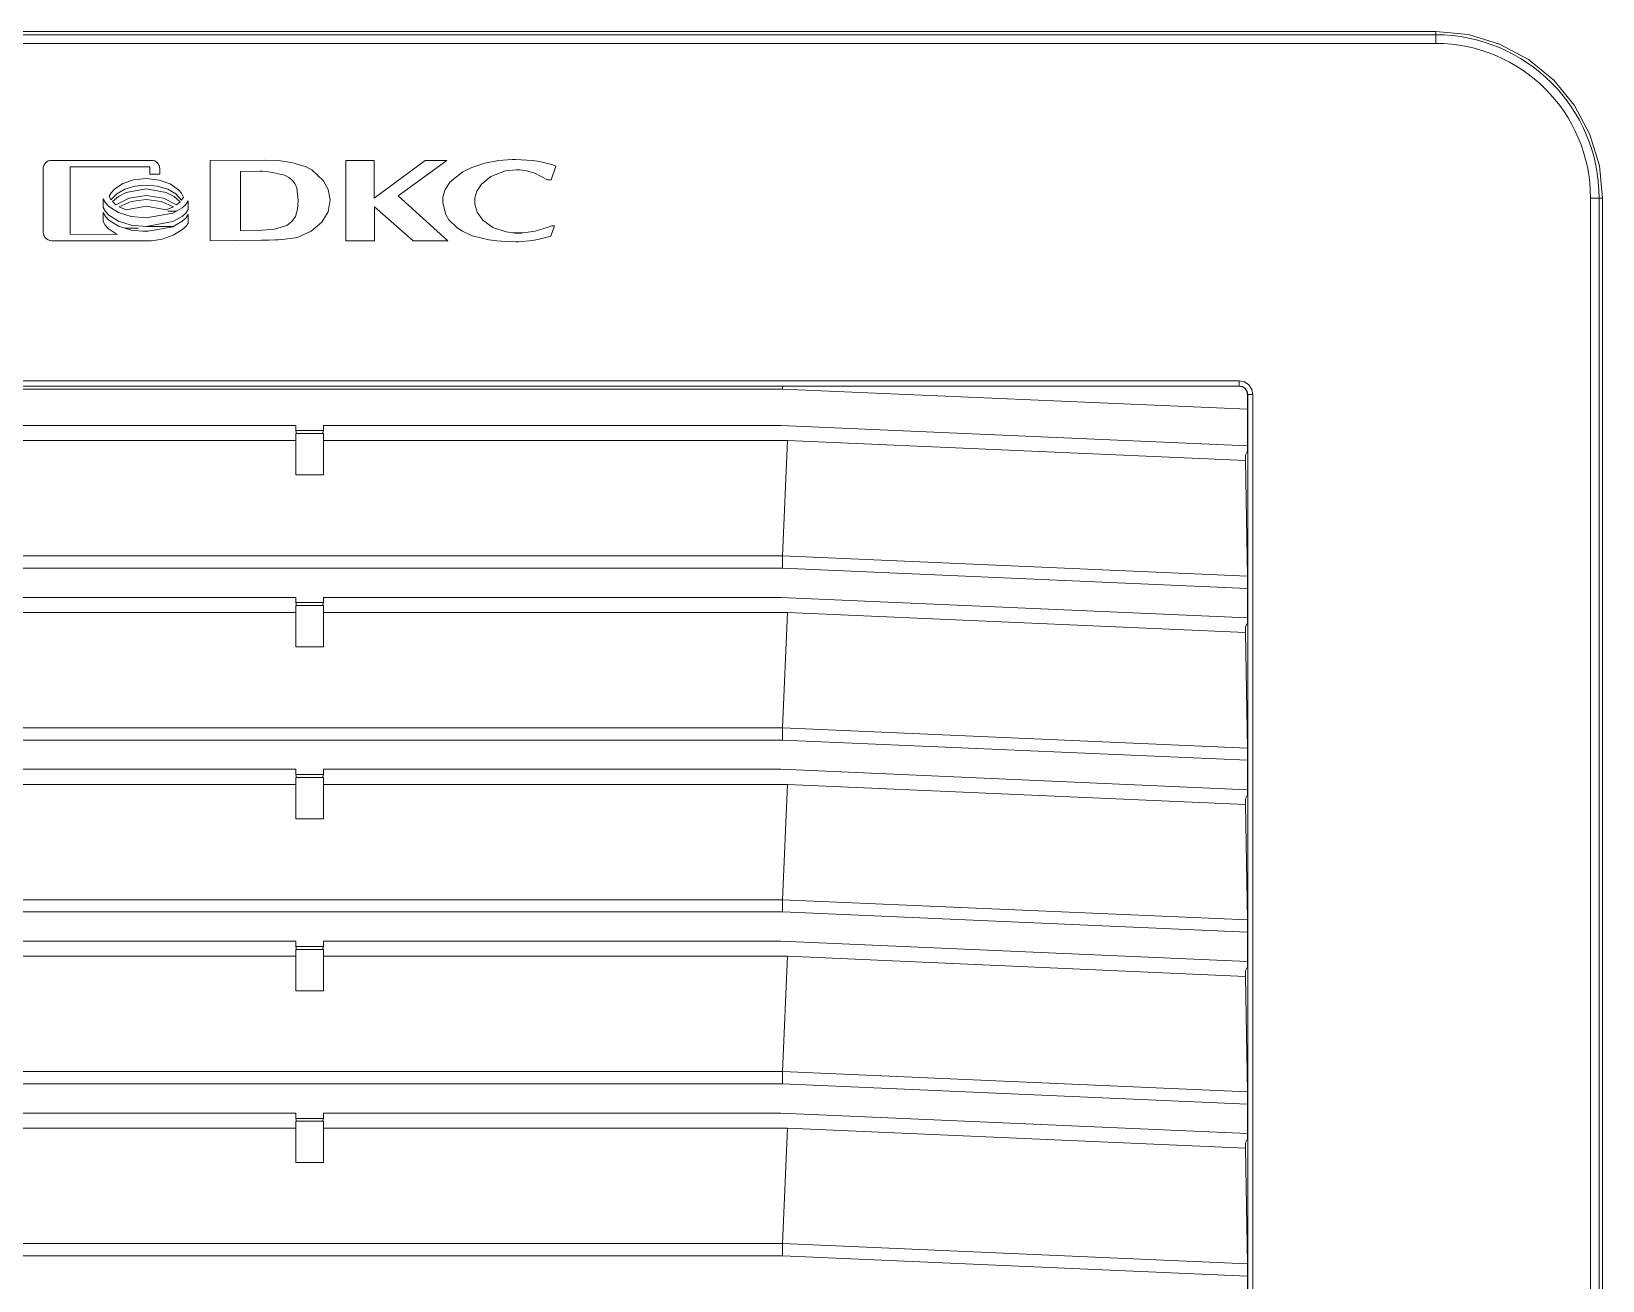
# Model space of a CAD drawing. Header units: millimetres. Extents: x -6000 to 26000, y -6000 to 26000.
# Drawn here: x 113.12 to 125.83, y -4811.05 to -4800.94 of the extents above; entities that cross this region are included whole.
import ezdxf

# ---------------------------------------------------------------- set-up
doc = ezdxf.new("R2010")
doc.units = ezdxf.units.MM
doc.header["$MEASUREMENT"] = 0
doc.layers.add('Чертеж и Рисунок_Ном._пера__7', color=7, linetype='Continuous', lineweight=15)

msp = doc.modelspace()

# ---------------------------------------------------------------- linework, layer by layer
at = {"layer": 'Чертеж и Рисунок_Ном._пера__7', "color": 7, "linetype": 'Continuous', "lineweight": 15}
for p, q in [((124.48, -4800.94), (106.258, -4800.94)), ((124.48, -4800.967), (106.258, -4800.967)), ((124.48, -4801.037), (106.258, -4801.037)), ((124.48, -4800.967), (124.48, -4800.94)), ((124.48, -4801.037), (124.48, -4800.967)), ((113.213, -4802.051), (113.213, -4802.565)), ((114.091, -4801.983), (113.28, -4801.983)), ((113.432, -4802.035), (114.076, -4802.035)), ((113.432, -4802.581), (113.432, -4802.035)), ((114.076, -4802.035), (114.076, -4802.095)), ((114.158, -4802.095), (114.158, -4802.051)), ((115.001, -4801.981), (114.564, -4801.983)), ((114.564, -4801.983), (114.564, -4802.633)), ((115.663, -4801.983), (115.663, -4802.633)), ((115.663, -4801.983), (115.892, -4801.983)), ((116.304, -4801.983), (115.892, -4802.288)), ((115.892, -4802.288), (115.892, -4801.983)), ((116.087, -4802.271), (116.479, -4801.983)), ((116.479, -4801.983), (116.304, -4801.983)), ((117.323, -4802.141), (117.362, -4802.029)), ((114.076, -4802.095), (114.158, -4802.095)), ((114.969, -4802.071), (114.809, -4802.073)), ((114.809, -4802.073), (114.809, -4802.552)), ((117.293, -4802.141), (117.323, -4802.141)), ((113.7, -4802.295), (113.7, -4802.364)), ((113.748, -4802.274), (113.762, -4802.302)), ((113.774, -4802.317), (113.803, -4802.342)), ((114.292, -4802.342), (114.322, -4802.318)), ((114.334, -4802.304), (114.349, -4802.28)), ((114.388, -4802.38), (114.388, -4802.311)), ((116.488, -4802.633), (116.087, -4802.271)), ((125.733, -4820.511), (125.733, -4802.289)), ((125.733, -4802.289), (125.802, -4802.289)), ((125.802, -4820.511), (125.802, -4802.289)), ((125.802, -4802.289), (125.83, -4802.289)), ((125.83, -4820.511), (125.83, -4802.289)), ((113.7, -4802.405), (113.7, -4802.477)), ((113.828, -4802.358), (113.885, -4802.382)), ((113.885, -4802.382), (114.048, -4802.353)), ((114.048, -4802.353), (114.209, -4802.382)), ((114.209, -4802.382), (114.267, -4802.358)), ((114.292, -4802.393), (114.222, -4802.393)), ((114.388, -4802.493), (114.388, -4802.421)), ((115.895, -4802.36), (116.206, -4802.633)), ((115.895, -4802.633), (115.895, -4802.36)), ((113.875, -4802.532), (113.986, -4802.532)), ((114.024, -4802.557), (114.06, -4802.557)), ((114.266, -4802.518), (114.053, -4802.518)), ((114.809, -4802.552), (114.955, -4802.55)), ((117.028, -4802.571), (117.09, -4802.571)), ((117.321, -4802.596), (117.35, -4802.513)), ((117.35, -4802.513), (117.326, -4802.513)), ((113.28, -4802.633), (114.091, -4802.633)), ((113.812, -4802.582), (113.432, -4802.581)), ((114.564, -4802.633), (114.979, -4802.63)), ((114.979, -4802.63), (114.983, -4802.63)), ((115.663, -4802.633), (115.895, -4802.633)), ((116.206, -4802.633), (116.488, -4802.633)), ((107.849, -4803.767), (122.89, -4803.767)), ((107.849, -4803.809), (122.89, -4803.809)), ((111.544, -4803.811), (119.195, -4803.811)), ((111.545, -4803.833), (119.194, -4803.833)), ((119.195, -4803.811), (119.194, -4803.833)), ((119.194, -4803.833), (122.958, -4803.997)), ((119.195, -4803.811), (122.905, -4803.814)), ((122.888, -4803.811), (122.89, -4803.809)), ((122.959, -4803.878), (122.958, -4803.88)), ((122.958, -4803.88), (122.958, -4803.997)), ((122.959, -4803.878), (122.959, -4818.922)), ((123.001, -4803.878), (123.001, -4818.922)), ((122.958, -4803.997), (122.958, -4804.293)), ((111.558, -4804.128), (115.258, -4804.128)), ((115.258, -4804.17), (115.258, -4804.128)), ((115.481, -4804.17), (115.258, -4804.17)), ((115.264, -4804.194), (115.258, -4804.17)), ((115.258, -4804.194), (115.264, -4804.194)), ((115.258, -4804.528), (115.258, -4804.194)), ((115.264, -4804.194), (115.475, -4804.194)), ((115.481, -4804.17), (115.475, -4804.194)), ((115.475, -4804.194), (115.481, -4804.194)), ((115.481, -4804.128), (119.181, -4804.128)), ((115.481, -4804.128), (115.481, -4804.17)), ((115.481, -4804.194), (115.481, -4804.528)), ((119.181, -4804.128), (122.958, -4804.293)), ((111.502, -4804.25), (115.258, -4804.25)), ((115.481, -4804.25), (119.236, -4804.25)), ((119.236, -4804.25), (119.196, -4805.183)), ((122.941, -4804.412), (119.236, -4804.25)), ((122.958, -4804.335), (122.941, -4804.368)), ((122.956, -4804.293), (122.956, -4804.337)), ((122.958, -4804.293), (122.958, -4804.335)), ((122.941, -4804.412), (122.941, -4804.368)), ((122.941, -4804.412), (122.957, -4805.347)), ((115.258, -4804.528), (115.481, -4804.528)), ((111.543, -4805.183), (119.196, -4805.183)), ((119.196, -4805.183), (122.957, -4805.347)), ((119.194, -4805.282), (111.545, -4805.282)), ((119.194, -4805.282), (122.958, -4805.446)), ((122.958, -4805.684), (122.958, -4805.446)), ((111.558, -4805.519), (115.258, -4805.519)), ((115.258, -4805.519), (115.258, -4805.561)), ((115.481, -4805.561), (115.258, -4805.561)), ((115.264, -4805.585), (115.258, -4805.561)), ((115.258, -4805.585), (115.264, -4805.585)), ((115.258, -4805.919), (115.258, -4805.585)), ((115.264, -4805.585), (115.475, -4805.585)), ((115.481, -4805.561), (115.475, -4805.585)), ((115.475, -4805.585), (115.481, -4805.585)), ((115.481, -4805.519), (119.181, -4805.519)), ((115.481, -4805.561), (115.481, -4805.519)), ((115.481, -4805.585), (115.481, -4805.919)), ((119.181, -4805.519), (122.958, -4805.684)), ((111.502, -4805.641), (115.258, -4805.641)), ((115.481, -4805.641), (119.236, -4805.641)), ((119.236, -4805.641), (119.196, -4806.574)), ((122.941, -4805.803), (119.236, -4805.641)), ((122.958, -4805.726), (122.941, -4805.759)), ((122.956, -4805.684), (122.956, -4805.728)), ((122.958, -4805.684), (122.958, -4805.726)), ((122.941, -4805.803), (122.941, -4805.759)), ((122.941, -4805.803), (122.957, -4806.738)), ((115.258, -4805.919), (115.481, -4805.919)), ((111.543, -4806.574), (119.196, -4806.574)), ((119.196, -4806.574), (122.957, -4806.738)), ((119.194, -4806.673), (111.545, -4806.673)), ((119.194, -4806.673), (122.958, -4806.837)), ((122.958, -4807.075), (122.958, -4806.837)), ((111.558, -4806.91), (115.258, -4806.91)), ((115.258, -4806.952), (115.258, -4806.91)), ((115.258, -4806.952), (115.481, -4806.952)), ((115.264, -4806.976), (115.258, -4806.952)), ((115.258, -4806.976), (115.264, -4806.976)), ((115.258, -4807.31), (115.258, -4806.976)), ((115.264, -4806.976), (115.475, -4806.976)), ((115.481, -4806.952), (115.475, -4806.976)), ((115.475, -4806.976), (115.481, -4806.976)), ((115.481, -4806.91), (119.181, -4806.91)), ((115.481, -4806.91), (115.481, -4806.952)), ((115.481, -4806.976), (115.481, -4807.31)), ((119.181, -4806.91), (122.958, -4807.075)), ((111.502, -4807.032), (115.258, -4807.032)), ((115.481, -4807.032), (119.236, -4807.032)), ((119.236, -4807.032), (119.196, -4807.965)), ((122.941, -4807.194), (119.236, -4807.032)), ((122.958, -4807.117), (122.941, -4807.15)), ((122.941, -4807.194), (122.941, -4807.15)), ((122.956, -4807.075), (122.956, -4807.119)), ((122.958, -4807.075), (122.958, -4807.117)), ((122.941, -4807.194), (122.957, -4808.129)), ((115.258, -4807.31), (115.481, -4807.31)), ((111.543, -4807.965), (119.196, -4807.965)), ((119.196, -4807.965), (122.957, -4808.129)), ((119.194, -4808.064), (111.545, -4808.064)), ((119.194, -4808.064), (122.958, -4808.228)), ((122.958, -4808.466), (122.958, -4808.228)), ((111.502, -4808.423), (115.258, -4808.423)), ((111.558, -4808.301), (115.258, -4808.301)), ((115.258, -4808.343), (115.258, -4808.301)), ((115.258, -4808.343), (115.481, -4808.343)), ((115.264, -4808.367), (115.258, -4808.343)), ((115.258, -4808.367), (115.264, -4808.367)), ((115.258, -4808.701), (115.258, -4808.367)), ((115.264, -4808.367), (115.475, -4808.367)), ((115.481, -4808.343), (115.475, -4808.367)), ((115.475, -4808.367), (115.481, -4808.367)), ((115.481, -4808.301), (119.181, -4808.301)), ((115.481, -4808.301), (115.481, -4808.343)), ((115.481, -4808.367), (115.481, -4808.701)), ((115.481, -4808.423), (119.236, -4808.423)), ((119.181, -4808.301), (122.958, -4808.466)), ((119.236, -4808.423), (119.196, -4809.356)), ((122.941, -4808.585), (119.236, -4808.423)), ((122.958, -4808.508), (122.941, -4808.541)), ((122.941, -4808.585), (122.941, -4808.541)), ((122.956, -4808.466), (122.956, -4808.51)), ((122.958, -4808.466), (122.958, -4808.508)), ((122.941, -4808.585), (122.957, -4809.52)), ((115.258, -4808.701), (115.481, -4808.701)), ((111.543, -4809.356), (119.196, -4809.356)), ((119.196, -4809.356), (122.957, -4809.52)), ((119.194, -4809.455), (111.545, -4809.455)), ((119.194, -4809.455), (122.958, -4809.619)), ((115.258, -4809.692), (111.558, -4809.692)), ((115.258, -4809.734), (115.258, -4809.692)), ((115.481, -4809.692), (119.181, -4809.692)), ((115.481, -4809.692), (115.481, -4809.734)), ((119.181, -4809.692), (122.958, -4809.857)), ((122.958, -4809.857), (122.958, -4809.619)), ((111.502, -4809.814), (115.258, -4809.814)), ((115.258, -4809.734), (115.481, -4809.734)), ((115.264, -4809.758), (115.258, -4809.734)), ((115.258, -4809.758), (115.264, -4809.758)), ((115.258, -4810.092), (115.258, -4809.758)), ((115.264, -4809.758), (115.475, -4809.758)), ((115.481, -4809.734), (115.475, -4809.758)), ((115.475, -4809.758), (115.481, -4809.758)), ((115.481, -4809.758), (115.481, -4810.092)), ((115.481, -4809.814), (119.236, -4809.814)), ((119.236, -4809.814), (119.196, -4810.747)), ((122.941, -4809.976), (119.236, -4809.814)), ((122.958, -4809.899), (122.941, -4809.932)), ((122.941, -4809.976), (122.941, -4809.932)), ((122.956, -4809.857), (122.956, -4809.901)), ((122.958, -4809.857), (122.958, -4809.899)), ((122.941, -4809.976), (122.957, -4810.911)), ((115.258, -4810.092), (115.481, -4810.092)), ((111.543, -4810.747), (119.196, -4810.747)), ((119.196, -4810.747), (122.957, -4810.911)), ((119.194, -4810.846), (111.545, -4810.846)), ((119.194, -4810.846), (122.958, -4811.01)), ((122.958, -4811.248), (122.958, -4811.01))]:
    msp.add_line(p, q, dxfattribs=at)
at = {"layer": 'Чертеж и Рисунок_Ном._пера__7', "color": 7, "linetype": 'Continuous', "lineweight": 15, "flags": 128}
for points in [[(125.83, -4802.289), (125.804, -4802.026), (125.727, -4801.773), (125.602, -4801.54), (125.435, -4801.335), (125.23, -4801.167), (124.997, -4801.043), (124.744, -4800.966), (124.48, -4800.94)], [(113.28, -4801.983), (113.267, -4801.984), (113.254, -4801.988), (113.233, -4802.003), (113.219, -4802.025), (113.215, -4802.038), (113.213, -4802.051)], [(114.158, -4802.051), (114.153, -4802.025), (114.138, -4802.003), (114.117, -4801.988), (114.104, -4801.984), (114.091, -4801.983)], [(115.366, -4802.048), (115.342, -4802.035), (115.234, -4802.002), (115.119, -4801.985), (115.001, -4801.981)], [(115.254, -4802.609), (115.281, -4802.602), (115.383, -4802.556), (115.469, -4802.483), (115.519, -4802.399), (115.537, -4802.302), (115.52, -4802.218), (115.48, -4802.146), (115.387, -4802.061), (115.366, -4802.048)], [(117.036, -4801.975), (117.008, -4801.975), (116.897, -4801.984), (116.788, -4802.005), (116.682, -4802.04), (116.609, -4802.076), (116.507, -4802.156), (116.465, -4802.22), (116.448, -4802.281), (116.447, -4802.299)], [(116.705, -4802.315), (116.707, -4802.287), (116.723, -4802.233), (116.76, -4802.176), (116.836, -4802.113), (116.955, -4802.068), (117.042, -4802.06)], [(117.362, -4802.029), (117.336, -4802.02), (117.228, -4801.992), (117.173, -4801.984), (117.036, -4801.975)], [(117.042, -4802.06), (117.07, -4802.061), (117.125, -4802.068), (117.192, -4802.086), (117.293, -4802.141)], [(114.048, -4802.13), (113.945, -4802.141), (113.857, -4802.171), (113.79, -4802.217), (113.765, -4802.245), (113.748, -4802.274)], [(113.762, -4802.302), (113.809, -4802.254), (113.875, -4802.216), (113.956, -4802.192), (114.048, -4802.183)], [(114.349, -4802.28), (114.333, -4802.249), (114.309, -4802.221), (114.241, -4802.173), (114.152, -4802.142), (114.048, -4802.13)], [(114.048, -4802.183), (114.14, -4802.192), (114.222, -4802.217), (114.288, -4802.255), (114.334, -4802.304)], [(115.07, -4802.08), (115.018, -4802.074), (114.987, -4802.071), (114.969, -4802.071)], [(115.278, -4802.307), (115.267, -4802.206), (115.251, -4802.171), (115.229, -4802.142), (115.201, -4802.121), (115.165, -4802.104), (115.07, -4802.08)], [(114.048, -4802.449), (113.926, -4802.437), (113.822, -4802.405), (113.744, -4802.356), (113.717, -4802.327), (113.7, -4802.295)], [(114.048, -4802.214), (113.886, -4802.243), (113.822, -4802.275), (113.774, -4802.317)], [(113.803, -4802.342), (113.909, -4802.288), (114.048, -4802.267)], [(114.048, -4802.301), (113.926, -4802.316), (113.828, -4802.358)], [(114.322, -4802.318), (114.274, -4802.276), (114.21, -4802.243), (114.048, -4802.214)], [(114.048, -4802.267), (114.186, -4802.288), (114.292, -4802.342)], [(114.267, -4802.358), (114.168, -4802.316), (114.048, -4802.301)], [(114.388, -4802.311), (114.368, -4802.339), (114.339, -4802.366), (114.262, -4802.41), (114.048, -4802.449)], [(114.955, -4802.55), (115.084, -4802.541), (115.186, -4802.51), (115.226, -4802.479), (115.254, -4802.437), (115.272, -4802.379), (115.278, -4802.307)], [(116.447, -4802.299), (116.448, -4802.327), (116.472, -4802.421), (116.497, -4802.463), (116.564, -4802.53), (116.606, -4802.557), (116.685, -4802.593), (116.818, -4802.625), (116.885, -4802.634), (116.959, -4802.639), (117.034, -4802.641)], [(117.042, -4802.57), (117.014, -4802.569), (116.959, -4802.562), (116.853, -4802.526), (116.771, -4802.466), (116.725, -4802.401), (116.707, -4802.337), (116.705, -4802.315)], [(113.7, -4802.364), (113.717, -4802.396), (113.744, -4802.426), (113.822, -4802.475), (113.926, -4802.507), (114.048, -4802.519)], [(114.048, -4802.559), (113.926, -4802.548), (113.822, -4802.515), (113.744, -4802.466), (113.717, -4802.437), (113.7, -4802.405)], [(114.048, -4802.519), (114.262, -4802.479), (114.339, -4802.436), (114.368, -4802.409), (114.388, -4802.38)], [(114.388, -4802.421), (114.368, -4802.45), (114.339, -4802.476), (114.262, -4802.52), (114.048, -4802.559)], [(113.213, -4802.565), (113.219, -4802.591), (113.233, -4802.613), (113.254, -4802.627), (113.267, -4802.631), (113.28, -4802.633)], [(113.7, -4802.477), (113.716, -4802.507), (113.741, -4802.535), (113.812, -4802.582)], [(114.091, -4802.633), (114.177, -4802.62), (114.265, -4802.588), (114.341, -4802.543), (114.369, -4802.518), (114.388, -4802.493)], [(117.326, -4802.513), (117.3, -4802.524), (117.193, -4802.555), (117.138, -4802.565), (117.042, -4802.57)], [(114.983, -4802.63), (115.011, -4802.63), (115.039, -4802.629), (115.087, -4802.627)], [(115.087, -4802.627), (115.114, -4802.626), (115.17, -4802.622), (115.254, -4802.609)], [(117.034, -4802.641), (117.061, -4802.641), (117.173, -4802.631), (117.227, -4802.621), (117.321, -4802.596)], [(122.958, -4803.88), (122.953, -4803.854), (122.946, -4803.842), (122.937, -4803.831), (122.927, -4803.822), (122.914, -4803.815), (122.888, -4803.811)], [(122.89, -4803.767), (122.932, -4803.776), (122.968, -4803.8), (122.993, -4803.836), (123.001, -4803.878)], [(122.89, -4803.809), (122.89, -4803.796), (122.89, -4803.783), (122.89, -4803.767)], [(122.89, -4803.809), (122.916, -4803.814), (122.939, -4803.829), (122.954, -4803.852), (122.959, -4803.878)], [(123.001, -4803.878), (122.985, -4803.878), (122.972, -4803.878), (122.959, -4803.878)], [(119.196, -4805.183), (119.195, -4805.204), (119.195, -4805.228), (119.194, -4805.254), (119.194, -4805.282)], [(122.958, -4805.446), (122.958, -4805.419), (122.957, -4805.393), (122.957, -4805.369), (122.957, -4805.347)], [(119.196, -4806.574), (119.195, -4806.595), (119.195, -4806.619), (119.194, -4806.645), (119.194, -4806.673)], [(122.958, -4806.837), (122.958, -4806.81), (122.957, -4806.784), (122.957, -4806.76), (122.957, -4806.738)], [(119.196, -4807.965), (119.195, -4807.986), (119.195, -4808.01), (119.194, -4808.036), (119.194, -4808.064)], [(122.958, -4808.228), (122.958, -4808.201), (122.957, -4808.175), (122.957, -4808.151), (122.957, -4808.129)], [(119.196, -4809.356), (119.195, -4809.377), (119.195, -4809.401), (119.194, -4809.427), (119.194, -4809.455)], [(122.958, -4809.619), (122.958, -4809.592), (122.957, -4809.566), (122.957, -4809.542), (122.957, -4809.52)], [(119.196, -4810.747), (119.195, -4810.768), (119.195, -4810.792), (119.194, -4810.818), (119.194, -4810.846)], [(122.958, -4811.01), (122.958, -4810.983), (122.957, -4810.957), (122.957, -4810.933), (122.957, -4810.911)]]:
    msp.add_lwpolyline(points, dxfattribs=at)
at = {"layer": 'Чертеж и Рисунок_Ном._пера__7', "color": 7, "linetype": 'Continuous', "lineweight": 15}
for radius in [1.322, 1.252]:
    msp.add_arc((124.48, -4802.289), radius, 0, 90, dxfattribs=at)

doc.saveas('drawing.dxf')
